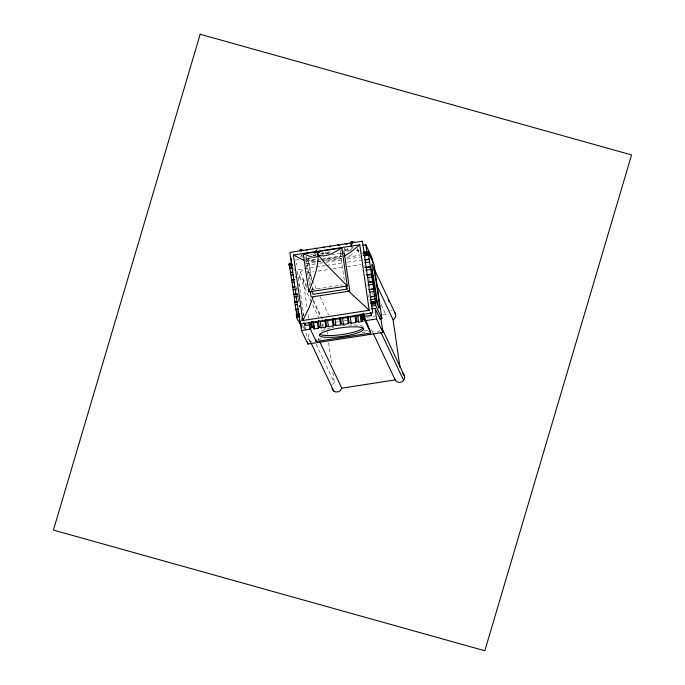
<?xml version="1.0" encoding="UTF-8"?>
<svg xmlns="http://www.w3.org/2000/svg" width="685" height="685" viewBox="0 0 685 685"><rect width="100%" height="100%" fill="white"/><g stroke="black" fill="none" stroke-linecap="round" stroke-linejoin="round"><path stroke-width="0.51" stroke-dasharray="3.42 2.57" d="M343.176 251.241L345.086 250.941L346.002 249.708L347.971 250.496L352.141 249.854M351.071 244.031L351.807 249.143L351.182 249.083L352.766 247.773L353.606 248.098M316.145 254.306L315.023 255.573L313.139 255.865M300.467 256.498L301.785 255.633L302.642 256.01M313.387 255.274L315.442 254.957M320.58 254.161L329.827 252.739M304.902 257.132L306.683 256.858M322.438 252.337L322.729 254.383L323.842 253.116L325.623 253.938L329.314 253.373M298.746 259.581L295.783 260.035L296.511 265.086M356.337 250.701L359.24 250.256M311.838 257.877L305.561 258.844L308.944 261.61L311.684 280.619M331.72 254.811L341.139 253.364M310.271 284.609L306.195 256.378L308.31 260.848L316.53 259.581M322.695 258.63L341.19 255.788M320.349 259.855L308.447 261.67L306.067 261.173M321.385 259.692L342.115 256.498M305.827 263.571L316.333 261.953M317.378 261.79L321.582 261.139M322.635 260.976L341.55 258.065M346.798 257.252L359.411 255.308M306.084 265.386L315.545 263.922M319.741 263.28L324.998 262.466M326.051 262.304L342.86 259.718M347.064 259.067L360.721 256.969M325.341 265.575L297.17 269.916L303.738 315.451M326.377 265.412L342.029 262.997M347.244 262.192L363.94 259.624M307.582 271.303A5.052 4.966 -25.3 0 1 308.618 272.57L313.858 271.765M318.054 271.114L327.49 269.659M332.73 268.854L343.211 267.236M347.406 266.593L361.038 264.496M311.024 289.832L342.868 284.926M336.489 322.018L338.587 321.693M343.827 320.888L346.97 320.4M366.895 317.335L375.277 316.042M382.615 314.912L385.766 314.424A5.052 4.966 -25.3 0 1 387.496 311.649M364.18 330.949L367.331 330.461M318.003 339.323L324.313 338.356M362.134 332.525L368.436 331.557M361.646 252.44L362.476 254.195M357.339 248.561L359.565 253.27M357.082 249.263L359.813 255.043M368.915 278.778L369.823 280.704M381.211 304.791L385.766 314.424M341.789 254.734L340.102 251.155L344.315 280.43M372.888 332.704L371.527 329.819A5.052 4.966 -25.3 0 0 373.967 331.951M302.445 257.68L301.083 254.794L301.451 257.389M308.618 272.57L311.803 279.309M312.257 280.276L316.359 288.942M319.998 296.648L328.654 314.954M300.193 272.116L306.563 285.602M313.396 300.047L322.507 319.321M302.907 270.258A5.052 4.966 -25.3 0 0 303.095 279.917L306.734 287.623M313.105 301.109L320.392 316.521M299.491 276.826L310.87 300.903M312.694 304.757L318.611 317.283M321.804 324.031L322.712 325.957M293.488 268.648L294.404 270.575M318.054 338.056L318.97 339.983M303.027 314.92L303.327 315.554L303.07 313.798M316.162 344.247L334.374 382.778A5.052 4.966 -25.3 0 0 332.191 385.218M310.125 341.027L311.033 342.954M302.624 325.452L303.994 328.338M308.284 338.364L310.348 342.74M372.786 292.915L373.094 295.029M363.949 265.609L364.214 267.467M368.222 295.252L368.496 297.136M351.773 244.194L352.364 248.287M351.259 243.714L351.705 246.788M350.266 243.603L351.182 249.083M347.68 248.45L347.971 250.496M344.641 247.876L345.086 250.941M325.324 251.892L325.623 253.938M327.379 334.237L326.771 330.016A5.052 4.966 -25.3 0 1 323.988 328.338M328.594 342.68L331.489 362.725M332.859 372.229L334.374 382.778M312.6 286.955L313.054 290.123M308.55 259.546L308.284 257.731A25.276 4.495 -8.2 0 0 318.474 259.606M308.31 260.848L311.178 280.713M312.232 288.034L312.531 290.123M305.707 259.872L309.432 285.696M303.095 279.917L307.351 309.466M308.113 314.749L308.721 318.97M305.416 327.105L306.94 337.688M298.806 284.215L299.071 286.047M304.294 326.034L304.902 330.264M296.819 287.203L297.119 289.318M297.727 293.548L298.343 297.778M298.489 298.831L298.797 300.946M299.405 305.176L299.713 307.291M301.237 317.866L302.145 324.21M390.578 310.493A5.052 4.966 -25.3 0 1 392.222 310.716M311.598 341.764A5.052 4.966 -25.3 0 1 309.397 333.732M379.952 330.273A5.052 4.966 -25.3 0 1 377.238 332.122M323.166 326.916A5.052 4.966 -25.3 0 1 323.106 323.68M297.264 293.488A20.199 1.087 81.2 0 1 297.59 295.406M297.906 297.367A20.199 1.087 81.2 0 1 298.215 299.354M299.08 305.245A20.199 1.087 81.2 0 1 299.328 307.12M296.28 288.025A25.139 1.353 81.2 0 1 296.776 290.705M310.776 255.017A25.276 4.495 -8.2 0 1 313.105 253.998M341.301 256.601A20.199 3.588 -8.2 0 1 324.082 259.367M344.572 249.083A25.139 4.47 -8.2 0 1 351.191 250.008M363.264 326.891A25.276 4.495 -8.2 0 0 351.08 325.05A20.199 3.588 -8.2 0 0 349.316 325.127M330.247 328.012A20.199 3.588 -8.2 0 0 328.62 328.449A25.139 4.47 -8.2 0 0 321.137 331.232M331.985 327.593A20.199 3.588 -8.2 0 1 333.809 327.199M341.618 325.872A20.199 3.588 -8.2 0 1 345.557 325.418M320.734 261.379A25.276 4.495 -8.2 0 1 317.78 261.422M315.999 261.387A25.276 4.495 -8.2 0 1 308.781 258.433M313.362 255.813A25.276 4.495 -8.2 0 1 315.699 254.991M320.751 253.587A20.199 3.588 -8.2 0 1 330.316 251.823M352.433 253.887A25.139 4.47 -8.2 0 1 347.535 256.592M339.863 250.941A25.139 4.47 -8.2 0 1 348.785 251.198M341.567 258.416A20.199 3.588 -8.2 0 1 324.339 261.182M295.004 277.733A25.139 1.353 81.2 0 1 295.526 276.8"/><path stroke-width="1.03" d="M341.815 247.936C334.862 251.909 326.385 258.271 318.088 254.94C315.648 260.394 307.317 254.751 303.284 253.878L308.764 291.913L347.295 285.97L341.815 247.936L303.284 253.878M364.386 255.83L368.539 255.188L367.871 251.481L363.718 252.123M312.951 297.367L309.243 307.334L302.847 320.503L369.198 310.279L359.762 244.793L293.411 255.017L302.847 320.503M308.764 291.913C313.173 280.062 318.576 267.835 318.088 254.94M369.232 289.858L373.659 288.865L368.444 254.135L368.539 255.188M291.878 267.51L289.806 267.835L289.044 264.812L289.061 263.442L291.134 263.126M296.982 315.639L294.696 302.162L298.112 301.468M295.004 301.948L289.806 267.835M371.535 308.849L375.046 308.31L380.047 318.902L381.887 318.619L375.654 305.433L375.063 301.374L370.919 302.008M324.981 320.982L320.22 321.71L318.328 320.905L319.219 327.045L321.102 327.85L325.872 327.122L324.981 320.982L325.743 319.767L327.627 320.571L332.268 319.852L333.098 318.628L335.068 319.424L339.683 318.713L340.496 317.489L342.568 318.268L347.406 317.523L348.185 316.307L350.283 317.078L354.976 316.359L355.858 322.498L351.165 323.217L349.067 322.447L348.185 316.307M325.872 327.122L326.634 325.906L325.743 319.767M340.496 317.489L341.378 323.628L343.45 324.407L348.297 323.662L349.067 322.447M306.683 250.582L307.471 249.366M333.098 318.628L333.98 324.776L335.95 325.563L340.565 324.853L341.378 323.628M326.634 325.906L328.517 326.711L333.15 326L333.98 324.776M360.396 315.52L357.733 315.931L355.977 315.109L356.859 321.248L358.615 322.07L363.059 321.385L361.218 320.375L362.656 319.467L361.92 314.355M370.285 297.179L374.721 296.177L373.376 289.224M329.348 247.088L330.35 245.838M354.222 241.968L351.884 241.634L350.292 242.944M319.219 327.045L318.208 328.295L314.038 328.937L313.704 328.235L314.192 327.995L313.131 321.488L313.156 322.798L317.326 322.156L318.328 320.905M355.858 322.498L356.859 321.248M370.799 333.047L364.557 319.835L363.675 313.696C365.447 320.323 368.616 326.539 370.799 333.047L316.17 341.464L309.937 328.278L311.666 327.327L310.93 322.207M301.725 327.721C302.299 324.673 292.11 315.271 298.506 314.663M303.121 250.239L300.895 249.494L299.576 250.359M359.762 244.793L350.66 252.234L344.033 256.027M317.146 252.44L319.535 251.934L317.078 252.311L316.093 250.719L318.448 255.197L324.853 263.177L347.295 285.97M314.381 252.868L314.278 252.431L316.727 252.054L316.83 252.491L314.381 252.868L316.77 252.363M317.035 252.003L319.552 251.755L317.095 252.14L318.448 255.197L316.093 250.719M316.787 252.183L314.278 252.431M362.836 245.281L365.893 244.81L372.289 258.339L372.897 262.578M342.192 253.202L344.281 252.876L349.787 291.091L311.067 297.059L310.322 291.896M363.761 252.722L367.905 252.08M289.156 264.607L292.264 264.127M363.658 253.099L367.811 252.457M289.044 264.812L292.152 264.333M363.975 254.195L368.119 253.553M289.327 265.823L292.435 265.343M364.206 255.454L368.359 254.811M363.564 255.573L366.672 255.094M289.635 267.467L291.707 267.15M290.132 268.143L292.204 267.818M365.233 259.795L369.378 259.153M364.934 260.026L369.078 259.384M290.723 272.253L292.795 271.936M290.449 272.699L292.529 272.382M364.591 262.672L369.772 261.875M291.134 275.113L293.206 274.788M365.259 267.304L370.439 266.508M366.038 267.715L370.183 267.073M291.81 279.814L293.891 279.489M291.51 280.019L294.618 279.54M365.662 270.138L370.85 269.342M292.187 282.425L294.267 282.109M366.355 274.916L371.535 274.12M367.134 275.301L371.279 274.668M292.846 287.006L294.927 286.681M292.555 287.272L294.627 286.955M367.802 277.605L371.946 276.971M293.248 289.764L295.321 289.438M368.453 282.16L372.606 281.526M368.188 282.605L372.332 281.963M293.908 294.319L295.98 293.993M293.608 294.576L296.716 294.096M367.819 285.08L373 284.284M294.319 297.17L297.427 296.691M346.584 285.945L347.038 289.087L313.131 294.31L311.444 290.731M368.479 289.661L373.659 288.865M294.696 302.162L297.812 301.683M369.891 292.11L374.036 291.476M295.415 304.782L297.487 304.457M370.568 296.81L374.721 296.177M296.083 309.406L298.155 309.089M295.809 309.86L297.881 309.534M369.943 299.825L375.132 299.028L375.722 303.147L375.063 301.374M296.477 312.129L298.549 311.812M371.09 302.376L373.162 302.059M296.434 314.98L296.348 314.047L299.465 313.576M371.022 303.232L375.175 302.599M370.91 303.412L375.063 302.779M296.297 315.134L299.405 314.655M371.201 304.465L375.354 303.832M296.631 316.419L299.747 315.939M296.819 317.335L299.927 316.855M371.51 306.067L375.654 305.433M303.84 322.601L305.219 325.521L310.279 324.741M364.917 316.324L371.57 315.297L371.27 313.191M300.039 320.666L301.46 330.521L310.904 329.065M365.533 320.649L376.579 318.945L382.966 332.473L307.856 344.041L301.46 330.521M331.968 388.464A5.052 4.966 -25.3 0 0 341.738 388.147L395.202 379.91A5.052 4.966 -25.3 0 0 403.071 380.988A5.052 4.966 -25.3 0 0 402.266 373.162M311.666 327.327L314.021 327.627M362.656 319.467L364.557 319.835M345.12 243.56L347.089 244.357M303.746 260.283L293.411 255.017M322.952 246.977L324.733 247.799M315.263 248.167L317.001 248.989M337.705 244.708L339.435 245.538M369.198 310.279L347.937 290.466M367.871 251.481L374.113 264.693L381.887 318.619M374.13 268.837L395.536 314.107M388.232 299.893L389.14 301.82M376.27 284.147L393.121 319.792L399.963 367.28M382.016 328.449L404.33 375.654M380.86 332.199L403.628 380.363M370.191 312.377L371.57 315.297M373.342 333.672L395.202 379.91M345.771 286.399L347.038 289.087M319.878 341.909L341.738 388.147M311.033 342.954L333.8 391.118M296.348 314.047L296.802 315.879M374.43 296.536L375.132 299.028M380.988 318.705L382.966 332.473M379.747 316.787L380.047 318.902M365.893 244.81L366.86 251.515M375.046 308.31L376.579 318.945M362.827 313.653L363.709 319.801M351.884 241.634L352.176 243.68M361.363 313.901L362.245 320.041M360.507 314.612L361.389 320.751M360.327 314.235L361.218 320.375M357.733 315.931L358.615 322.07M350.283 317.078L351.165 323.217M347.406 317.523L348.297 323.662M342.568 318.268L343.45 324.407M339.683 318.713L340.565 324.853M335.068 319.424L335.95 325.563M332.268 319.852L333.15 326M319.493 251.626L319.595 252.063M327.627 320.571L328.517 326.711M320.22 321.71L321.102 327.85M317.326 322.156L318.208 328.295M313.31 321.856L314.192 327.995M315.905 339.649L316.17 341.464M313.447 324.844L314.038 328.937M313.413 326.188L313.704 328.235M311.581 321.505L312.471 327.644M300.895 249.494L301.195 251.541M310.493 322.729L311.23 327.85M309.046 322.138L309.937 328.278M304.953 323.654L305.219 325.521M307.548 341.926L307.856 344.041M291.074 258.468L291.527 261.593M394.843 312.625A5.052 4.966 -25.3 0 1 393.121 319.792M320.357 334.614A25.139 4.47 -8.2 0 0 331.951 335.496A20.199 3.588 -8.2 0 0 354.359 331.985A25.276 4.495 -8.2 0 0 363.033 328.004M371.878 269.402A25.276 1.361 81.2 0 1 373.702 278.564A20.199 1.087 81.2 0 1 376.921 300.766A25.139 1.353 81.2 0 1 377.264 304.688M200.174 34.25L53.43 530.079L484.826 650.75L631.57 154.921L200.174 34.25M362.425 241.24L289.858 252.422L300.176 324.048L372.751 312.865L362.425 241.24M328.877 330.264A25.139 4.47 -8.2 0 0 332.208 337.311A20.199 3.588 -8.2 0 0 354.625 333.8A25.276 4.495 -8.2 0 0 351.345 326.865A20.199 3.588 -8.2 0 0 328.877 330.264M378.762 300.484A20.199 1.087 81.2 0 0 375.543 278.281A25.276 1.361 81.2 0 0 372.263 271.354A20.199 1.087 81.2 0 0 375.431 293.437A25.139 1.353 81.2 0 0 378.762 300.484"/></g></svg>
